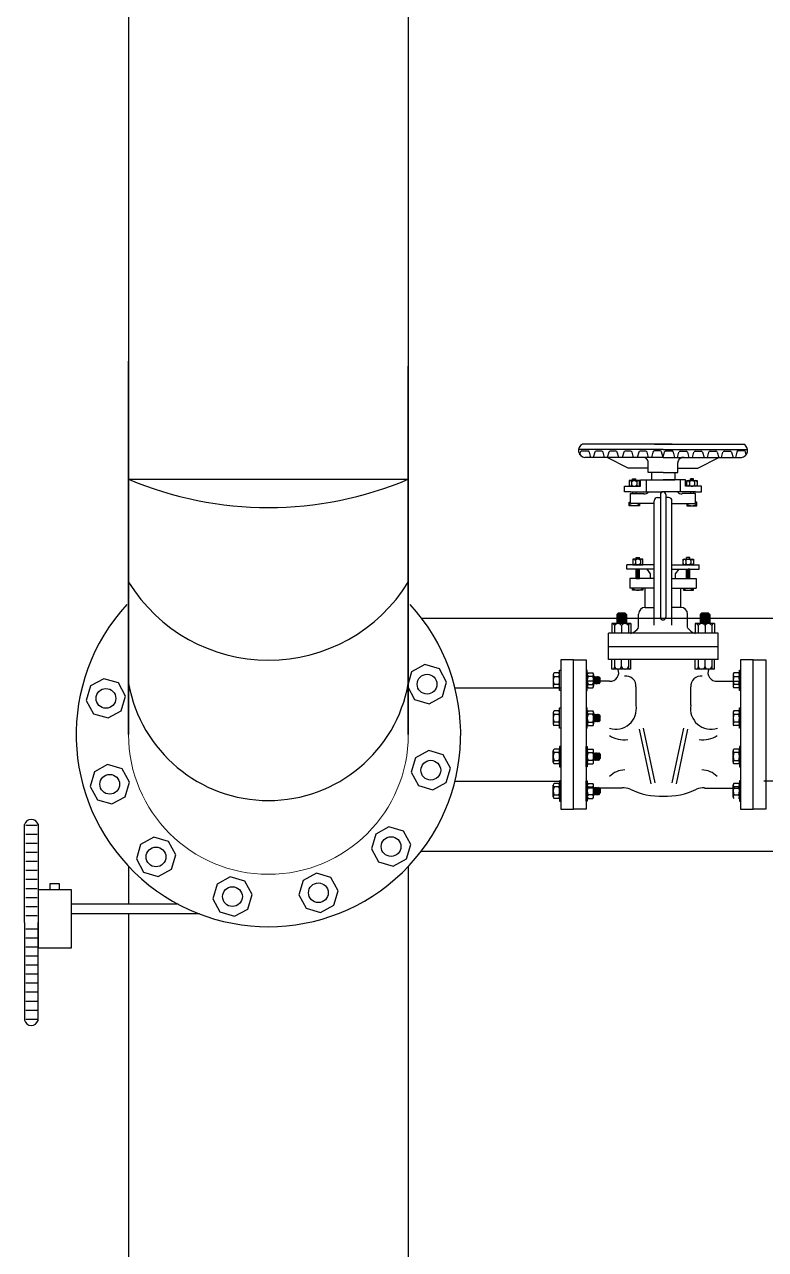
# Model space of a CAD drawing. Header units: inches. Extents: x 68782 to 87500, y -27905 to -16049.
# Drawn here: x 81023 to 81818, y -26457 to -25143 of the extents above; entities that cross this region are included whole.
import ezdxf

# ---------------------------------------------------------------- set-up
doc = ezdxf.new("R2010")
doc.units = ezdxf.units.IN
doc.header["$MEASUREMENT"] = 0
doc.layers.add('M-X-BKGD', color=8, linetype='Continuous')

msp = doc.modelspace()

# ---------------------------------------------------------------- linework, layer by layer
at = {"layer": 'M-X-BKGD'}
for p, q in [((81135, -18586.9), (81135, -25904.9)), ((81435, -18586.9), (81435, -25904.9)), ((81135, -25904.9), (81135, -25504.2)), ((81435, -25904.9), (81435, -25509.8)), ((81708.2, -25599.1), (81617.6, -25599.1)), ((81621.1, -25600.7), (81627.7, -25600.7)), ((81624.2, -25593.5), (81621.6, -25593.5)), ((81708.2, -25593.5), (81624.2, -25593.5)), ((81642.5, -25600.9), (81636.3, -25600.9)), ((81657.7, -25600.9), (81651.5, -25600.9)), ((81673.6, -25600.9), (81667.4, -25600.9)), ((81689.7, -25600.9), (81683.5, -25600.9)), ((81705.2, -25600.7), (81698.7, -25600.7)), ((81698.9, -25593.4), (81708.4, -25593.4)), ((81708.2, -25593.5), (81792.3, -25593.5)), ((81708.2, -25599.1), (81798.8, -25599.1)), ((81718, -25593.4), (81708.6, -25593.4)), ((81711.2, -25600.7), (81717.7, -25600.7)), ((81726.7, -25600.9), (81732.9, -25600.9)), ((81742.8, -25600.9), (81749, -25600.9)), ((81758.7, -25600.9), (81764.9, -25600.9)), ((81773.9, -25600.9), (81780.1, -25600.9)), ((81795.3, -25600.7), (81788.7, -25600.7)), ((81792.3, -25593.5), (81794.8, -25593.5)), ((81619, -25604.7), (81619.8, -25601.7)), ((81708.2, -25607.8), (81624.2, -25607.8)), ((81629.1, -25601.9), (81630.4, -25607.8)), ((81634.9, -25601.9), (81633.1, -25607.8)), ((81645.4, -25607.8), (81643.9, -25602)), ((81650.2, -25601.9), (81648.4, -25607.8)), ((81670.9, -25619.1), (81648.4, -25607.8)), ((81660.7, -25607.8), (81659.1, -25602)), ((81666, -25601.9), (81664.2, -25607.8)), ((81676.5, -25607.8), (81675, -25602)), ((81682.2, -25601.9), (81680.4, -25607.8)), ((81692.6, -25607.8), (81691.1, -25602)), ((81692.3, -25623.9), (81692.3, -25613.3)), ((81697.3, -25601.9), (81695.9, -25607.8)), ((81708.2, -25607.8), (81706.6, -25601.7)), ((81708.2, -25607.8), (81709.8, -25601.7)), ((81708.2, -25607.8), (81792.3, -25607.8)), ((81719.1, -25601.9), (81720.5, -25607.8)), ((81723.8, -25607.8), (81725.3, -25602)), ((81724.1, -25623.9), (81724.1, -25613.3)), ((81734.3, -25601.9), (81736, -25607.8)), ((81739.9, -25607.8), (81741.4, -25602)), ((81745.5, -25619.1), (81768, -25607.8)), ((81750.4, -25601.9), (81752.2, -25607.8)), ((81755.8, -25607.8), (81757.3, -25602)), ((81766.3, -25601.9), (81768, -25607.8)), ((81771, -25607.8), (81772.5, -25602)), ((81781.5, -25601.9), (81783.3, -25607.8)), ((81787.3, -25601.9), (81786, -25607.8)), ((81797.5, -25604.7), (81796.7, -25601.7)), ((81692.3, -25619.1), (81670.9, -25619.1)), ((81708.2, -25623.9), (81692.3, -25623.9)), ((81695.7, -25623.9), (81695.7, -25631.6)), ((81708.2, -25623.9), (81724.1, -25623.9)), ((81720.7, -25623.9), (81720.7, -25631.6)), ((81724.1, -25619.1), (81745.5, -25619.1)), ((81135, -25631.1), (81435, -25631.1)), ((81667, -25644.5), (81667, -25638.5)), ((81667, -25644.5), (81667, -25638.5)), ((81667, -25638.5), (81684.2, -25638.5)), ((81674.5, -25633.8), (81674.5, -25637)), ((81675.6, -25630.6), (81678.9, -25630.6)), ((81675.6, -25632.5), (81675.6, -25630.6)), ((81675.6, -25631.6), (81678.9, -25631.6)), ((81678.9, -25632.5), (81678.9, -25630.6)), ((81680, -25633.8), (81680, -25637)), ((81684.2, -25638.5), (81684.2, -25631.6)), ((81684.2, -25631.6), (81708.2, -25631.6)), ((81684.2, -25638.5), (81684.2, -25631.6)), ((81684.2, -25631.6), (81695.7, -25631.6)), ((81684.2, -25638.5), (81684.2, -25638.5)), ((81690, -25631.6), (81690, -25644.5)), ((81732.2, -25631.6), (81708.2, -25631.6)), ((81708.2, -25631.6), (81720.7, -25631.6)), ((81726.5, -25631.6), (81726.5, -25644.5)), ((81732.2, -25638.5), (81732.2, -25631.6)), ((81732.2, -25638.5), (81732.2, -25631.6)), ((81749.4, -25638.5), (81732.2, -25638.5)), ((81732.2, -25638.5), (81732.2, -25638.5)), ((81736.4, -25633.8), (81736.4, -25637)), ((81740.9, -25630.6), (81737.5, -25630.6)), ((81737.5, -25632.5), (81737.5, -25630.6)), ((81740.9, -25631.6), (81737.5, -25631.6)), ((81740.9, -25632.5), (81740.9, -25630.6)), ((81741.9, -25633.8), (81741.9, -25637)), ((81749.4, -25644.5), (81749.4, -25638.5)), ((81749.4, -25644.5), (81749.4, -25638.5)), ((81673.4, -25644.5), (81667, -25644.5)), ((81673.4, -25644.5), (81708.2, -25644.5)), ((81673.4, -25657.2), (81673.4, -25646.5)), ((81673.4, -25646.5), (81687.7, -25646.5)), ((81675.6, -25644.5), (81675.6, -25646.5)), ((81678.9, -25644.5), (81678.9, -25646.5)), ((81702.2, -25650.7), (81705.4, -25650.7)), ((81705.4, -25647.3), (81705.4, -25779.1)), ((81743.1, -25644.5), (81708.2, -25644.5)), ((81711.1, -25647.3), (81711.1, -25779.1)), ((81714.2, -25650.7), (81711.1, -25650.7)), ((81743.1, -25646.5), (81728.8, -25646.5)), ((81737.5, -25644.5), (81737.5, -25646.5)), ((81740.9, -25644.5), (81740.9, -25646.5)), ((81743.1, -25644.5), (81749.4, -25644.5)), ((81743.1, -25657.2), (81743.1, -25646.5)), ((81671.9, -25655.6), (81673.4, -25655.6)), ((81698.6, -25657.2), (81673.4, -25657.2)), ((81698.6, -25657.2), (81698.6, -25654.3)), ((81698.6, -25787.5), (81698.6, -25657.2)), ((81717.8, -25657.2), (81717.8, -25654.3)), ((81717.8, -25657.2), (81743.1, -25657.2)), ((81717.8, -25787.5), (81717.8, -25657.2)), ((81744.6, -25655.6), (81743.1, -25655.6)), ((81678.5, -25718.1), (81678.5, -25721.3)), ((81679.5, -25716.9), (81679.5, -25714.9)), ((81679.5, -25714.9), (81682.9, -25714.9)), ((81682.9, -25716.9), (81682.9, -25714.9)), ((81684, -25718.1), (81684, -25721.3)), ((81732.5, -25718.1), (81732.5, -25721.3)), ((81733.5, -25716.9), (81733.5, -25714.9)), ((81736.9, -25714.9), (81733.5, -25714.9)), ((81736.9, -25716.9), (81736.9, -25714.9)), ((81738, -25718.1), (81738, -25721.3)), ((81698.6, -25722.8), (81669.3, -25722.8)), ((81669.3, -25727.5), (81669.3, -25722.8)), ((81698.6, -25727.5), (81669.3, -25727.5)), ((81679.5, -25737.5), (81679.5, -25727.5)), ((81679.5, -25727.5), (81681.2, -25727.5)), ((81679.5, -25729), (81681.2, -25729)), ((81679.5, -25730.4), (81681.2, -25730.4)), ((81679.5, -25731.8), (81681.2, -25731.8)), ((81682.9, -25727.5), (81681.2, -25727.5)), ((81682.9, -25729), (81681.2, -25729)), ((81682.9, -25730.4), (81681.2, -25730.4)), ((81682.9, -25731.8), (81681.2, -25731.8)), ((81682.9, -25737.5), (81682.9, -25727.5)), ((81694.9, -25732.5), (81691, -25727.5)), ((81694.9, -25737.5), (81694.9, -25732.5)), ((81717.8, -25722.8), (81747.1, -25722.8)), ((81717.8, -25727.5), (81747.1, -25727.5)), ((81721.6, -25732.5), (81725.4, -25727.5)), ((81721.6, -25737.5), (81721.6, -25732.5)), ((81733.5, -25737.5), (81733.5, -25727.5)), ((81733.5, -25727.5), (81735.2, -25727.5)), ((81733.5, -25729), (81735.2, -25729)), ((81733.5, -25730.4), (81735.2, -25730.4)), ((81733.5, -25731.8), (81735.2, -25731.8)), ((81736.9, -25727.5), (81735.2, -25727.5)), ((81736.9, -25729), (81735.2, -25729)), ((81736.9, -25730.4), (81735.2, -25730.4)), ((81736.9, -25731.8), (81735.2, -25731.8)), ((81736.9, -25737.5), (81736.9, -25727.5)), ((81747.1, -25727.5), (81747.1, -25722.8)), ((81698.6, -25737.5), (81672.5, -25737.5)), ((81672.5, -25737.5), (81672.5, -25747.8)), ((81679.5, -25733.3), (81681.2, -25733.3)), ((81679.5, -25734.7), (81681.2, -25734.7)), ((81679.5, -25736.1), (81681.2, -25736.2)), ((81679.5, -25737.6), (81682.9, -25737.6)), ((81682.9, -25733.3), (81681.2, -25733.3)), ((81682.9, -25734.7), (81681.2, -25734.7)), ((81682.9, -25736.2), (81681.2, -25736.2)), ((81717.8, -25737.5), (81743.9, -25737.5)), ((81733.5, -25733.3), (81735.2, -25733.3)), ((81733.5, -25734.7), (81735.2, -25734.7)), ((81733.5, -25736.2), (81735.2, -25736.2)), ((81736.9, -25737.6), (81733.5, -25737.6)), ((81736.9, -25733.3), (81735.2, -25733.3)), ((81736.9, -25734.7), (81735.2, -25734.7)), ((81736.9, -25736.1), (81735.2, -25736.2)), ((81743.9, -25737.5), (81743.9, -25747.8)), ((81698.6, -25747.8), (81672.5, -25747.8)), ((81689.1, -25768.5), (81689.1, -25747.8)), ((81717.8, -25747.8), (81743.9, -25747.8)), ((81727.3, -25768.5), (81727.3, -25747.8)), ((81689.1, -25768.5), (81698.6, -25768.5)), ((81727.3, -25768.5), (81717.8, -25768.5)), ((81449, -25779.9), (82209.2, -25779.9)), ((81658.5, -25776.1), (81659.9, -25774.7)), ((81668.9, -25776.1), (81658.5, -25776.1)), ((81658.5, -25776.1), (81658.5, -25785.9)), ((81668.9, -25777.5), (81658.5, -25777.5)), ((81668.9, -25778.9), (81658.5, -25778.9)), ((81668.9, -25780.3), (81658.5, -25780.3)), ((81668.9, -25781.7), (81658.5, -25781.7)), ((81668.9, -25783.1), (81658.5, -25783.1)), ((81668.9, -25784.4), (81658.5, -25784.4)), ((81667.5, -25774.7), (81659.9, -25774.7)), ((81667.5, -25774.7), (81659.9, -25774.7)), ((81668.9, -25776.1), (81667.5, -25774.7)), ((81668.9, -25776.1), (81668.9, -25785.9)), ((81682, -25790.2), (81682, -25775.7)), ((81734.5, -25790.2), (81734.5, -25775.7)), ((81748, -25776.1), (81749.4, -25774.7)), ((81758.4, -25776.1), (81748, -25776.1)), ((81748, -25776.1), (81748, -25785.9)), ((81758.4, -25777.5), (81748, -25777.5)), ((81758.4, -25778.9), (81748, -25778.9)), ((81758.4, -25780.3), (81748, -25780.3)), ((81758.4, -25781.7), (81748, -25781.7)), ((81758.4, -25783.1), (81748, -25783.1)), ((81758.4, -25784.4), (81748, -25784.4)), ((81757, -25774.7), (81749.4, -25774.7)), ((81757, -25774.7), (81749.4, -25774.7)), ((81758.4, -25776.1), (81757, -25774.7)), ((81758.4, -25776.1), (81758.4, -25785.9)), ((81767.3, -25796.3), (81649.8, -25796.3)), ((81649.8, -25824.4), (81649.8, -25796.3)), ((81653.3, -25785.9), (81653.3, -25796.3)), ((81673.7, -25785.9), (81653.3, -25785.9)), ((81656.3, -25788), (81656.3, -25796.3)), ((81663.7, -25788), (81663.7, -25796.3)), ((81671, -25788), (81671, -25796.3)), ((81673.7, -25785.9), (81673.7, -25796.3)), ((81742.8, -25785.9), (81742.8, -25796.3)), ((81763.3, -25785.9), (81742.8, -25785.9)), ((81745.9, -25788), (81745.9, -25796.3)), ((81753.2, -25788), (81753.2, -25796.3)), ((81760.6, -25788), (81760.6, -25796.3)), ((81763.3, -25785.9), (81763.3, -25796.3)), ((81767.3, -25824.4), (81767.3, -25796.3)), ((81649.8, -25810.4), (81767.3, -25810.4)), ((81767.3, -25824.4), (81649.8, -25824.4)), ((81653.3, -25834.8), (81653.3, -25824.4)), ((81656.3, -25824.4), (81656.3, -25832.5)), ((81663.7, -25832.5), (81663.7, -25824.4)), ((81671, -25824.4), (81671, -25832.5)), ((81673.7, -25834.8), (81673.7, -25824.4)), ((81742.8, -25834.8), (81742.8, -25824.4)), ((81745.9, -25824.4), (81745.9, -25832.5)), ((81753.2, -25832.5), (81753.2, -25824.4)), ((81760.6, -25824.4), (81760.6, -25832.5)), ((81763.3, -25834.8), (81763.3, -25824.4)), ((81438.5, -25837.6), (81434, -25853.2)), ((81452.8, -25829.8), (81438.5, -25837.6)), ((81468.4, -25834.4), (81452.8, -25829.8)), ((81476.1, -25848.7), (81468.4, -25834.4)), ((81673.7, -25834.8), (81653.3, -25834.8)), ((81763.3, -25834.8), (81742.8, -25834.8)), ((81108.5, -25845), (81094.2, -25852.7)), ((81124, -25849.5), (81108.5, -25845)), ((81131.8, -25863.8), (81124, -25849.5)), ((81471.6, -25864.2), (81476.1, -25848.7)), ((81590.5, -25840.6), (81590.5, -25852.9)), ((81590.5, -25840.6), (81590.5, -25852.9)), ((81596.4, -25838.9), (81591.3, -25838.9)), ((81596.4, -25838.9), (81591.3, -25838.9)), ((81591.3, -25842.6), (81596.4, -25842.6)), ((81591.3, -25842.6), (81596.4, -25842.6)), ((81625.7, -25847.5), (81625.7, -25962.3)), ((81650.7, -25847.5), (81625.7, -25847.5)), ((81627.8, -25838.9), (81633, -25838.9)), ((81627.8, -25838.9), (81633, -25838.9)), ((81633, -25842.6), (81627.8, -25842.6)), ((81633, -25842.6), (81627.8, -25842.6)), ((81633.7, -25840.6), (81633.7, -25852.9)), ((81633.7, -25840.6), (81633.7, -25852.9)), ((81633.7, -25842.8), (81634, -25843.2)), ((81633.7, -25842.8), (81634, -25843.2)), ((81633.8, -25850.7), (81633.7, -25850.5)), ((81633.8, -25850.7), (81633.7, -25850.5)), ((81633.8, -25850.7), (81634.3, -25850.1)), ((81633.8, -25850.7), (81634.3, -25850.1)), ((81634.5, -25842.6), (81634, -25843.2)), ((81634.5, -25842.6), (81634, -25843.2)), ((81634, -25843.2), (81634.3, -25850.1)), ((81634, -25843.2), (81634.3, -25850.1)), ((81634.8, -25850.7), (81634.3, -25850.1)), ((81634.8, -25850.7), (81634.3, -25850.1)), ((81634.5, -25842.6), (81635, -25843.2)), ((81634.5, -25842.6), (81635, -25843.2)), ((81634.8, -25850.7), (81635.2, -25850.1)), ((81634.8, -25850.7), (81635.2, -25850.1)), ((81635.4, -25842.6), (81635, -25843.2)), ((81635.4, -25842.6), (81635, -25843.2)), ((81635, -25843.2), (81635.2, -25850.1)), ((81635, -25843.2), (81635.2, -25850.1)), ((81635.7, -25850.7), (81635.2, -25850.1)), ((81635.7, -25850.7), (81635.2, -25850.1)), ((81635.4, -25842.6), (81635.9, -25843.2)), ((81635.4, -25842.6), (81635.9, -25843.2)), ((81635.7, -25850.7), (81636.2, -25850.1)), ((81635.7, -25850.7), (81636.2, -25850.1)), ((81636.4, -25842.6), (81635.9, -25843.2)), ((81636.4, -25842.6), (81635.9, -25843.2)), ((81635.9, -25843.2), (81636.2, -25850.1)), ((81635.9, -25843.2), (81636.2, -25850.1)), ((81636.6, -25850.7), (81636.2, -25850.1)), ((81636.6, -25850.7), (81636.2, -25850.1)), ((81636.4, -25842.6), (81636.8, -25843.2)), ((81636.4, -25842.6), (81636.8, -25843.2)), ((81636.6, -25850.7), (81637.1, -25850.1)), ((81636.6, -25850.7), (81637.1, -25850.1)), ((81637.3, -25842.5), (81636.8, -25843.2)), ((81637.3, -25842.5), (81636.8, -25843.2)), ((81636.8, -25843.2), (81637.1, -25850.1)), ((81636.8, -25843.2), (81637.1, -25850.1)), ((81637.6, -25850.7), (81637.1, -25850.1)), ((81637.6, -25850.7), (81637.1, -25850.1)), ((81637.3, -25842.5), (81637.8, -25843.2)), ((81637.3, -25842.5), (81637.8, -25843.2)), ((81637.6, -25850.7), (81638, -25850.1)), ((81637.6, -25850.7), (81638, -25850.1)), ((81638.3, -25842.6), (81637.8, -25843.2)), ((81638.3, -25842.6), (81637.8, -25843.2)), ((81637.8, -25843.2), (81638, -25850.1)), ((81637.8, -25843.2), (81638, -25850.1)), ((81638.5, -25850.7), (81638, -25850.1)), ((81638.5, -25850.7), (81638, -25850.1)), ((81638.3, -25842.6), (81638.7, -25843.2)), ((81638.3, -25842.6), (81638.7, -25843.2)), ((81638.5, -25850.7), (81638.9, -25850.1)), ((81638.5, -25850.7), (81638.9, -25850.1)), ((81639.2, -25842.6), (81638.7, -25843.2)), ((81639.2, -25842.6), (81638.7, -25843.2)), ((81638.7, -25843.2), (81638.9, -25850.1)), ((81638.7, -25843.2), (81638.9, -25850.1)), ((81639.4, -25850.7), (81638.9, -25850.1)), ((81639.4, -25850.7), (81638.9, -25850.1)), ((81639.2, -25842.6), (81639.6, -25843.2)), ((81639.2, -25842.6), (81639.6, -25843.2)), ((81639.4, -25850.7), (81640.6, -25849.1)), ((81639.4, -25850.7), (81640.6, -25849.1)), ((81639.6, -25843.2), (81640.6, -25844.8)), ((81639.6, -25843.2), (81639.6, -25850.4)), ((81639.6, -25843.2), (81640.6, -25844.8)), ((81639.6, -25843.2), (81639.6, -25850.4)), ((81640.6, -25849.1), (81640.6, -25844.8)), ((81640.6, -25849.1), (81640.6, -25844.8)), ((81766.4, -25847.5), (81791.4, -25847.5)), ((81783.4, -25840.6), (81783.4, -25852.9)), ((81789.4, -25838.9), (81784.2, -25838.9)), ((81784.2, -25842.6), (81789.4, -25842.6)), ((81791.4, -25847.5), (81791.4, -25962.3)), ((81094.2, -25852.7), (81089.6, -25868.3)), ((81127.2, -25879.4), (81131.8, -25863.8)), ((81434, -25853.2), (81441.7, -25867.4)), ((81485.1, -25854.9), (81598.5, -25854.9)), ((81596.4, -25851.1), (81591.3, -25851.1)), ((81596.4, -25851.1), (81591.3, -25851.1)), ((81596.4, -25854.8), (81591.3, -25854.8)), ((81596.4, -25854.8), (81591.3, -25854.8)), ((81627.8, -25851.1), (81633, -25851.1)), ((81627.8, -25851.1), (81633, -25851.1)), ((81627.8, -25854.8), (81633, -25854.8)), ((81627.8, -25854.8), (81633, -25854.8)), ((81679.2, -25873.5), (81679.2, -25853.9)), ((81737.9, -25873.5), (81737.9, -25853.9)), ((81789.4, -25851.1), (81784.2, -25851.1)), ((81789.4, -25854.8), (81784.2, -25854.8)), ((81089.6, -25868.3), (81097.4, -25882.6)), ((81441.7, -25867.4), (81457.3, -25872)), ((81457.3, -25872), (81471.6, -25864.2)), ((81097.4, -25882.6), (81113, -25887.1)), ((81113, -25887.1), (81127.2, -25879.4)), ((81590.5, -25881.3), (81590.5, -25893.6)), ((81590.5, -25881.3), (81590.5, -25893.6)), ((81596.4, -25879.5), (81591.3, -25879.5)), ((81596.4, -25879.5), (81591.3, -25879.5)), ((81591.3, -25883.2), (81596.4, -25883.2)), ((81591.3, -25883.2), (81596.4, -25883.2)), ((81627.8, -25879.5), (81633, -25879.5)), ((81627.8, -25879.5), (81633, -25879.5)), ((81633, -25883.2), (81627.8, -25883.2)), ((81633, -25883.2), (81627.8, -25883.2)), ((81633.7, -25881.3), (81633.7, -25893.6)), ((81633.7, -25881.3), (81633.7, -25893.6)), ((81633.7, -25883.4), (81634, -25883.8)), ((81633.7, -25883.4), (81634, -25883.8)), ((81634.5, -25883.2), (81634, -25883.8)), ((81634.5, -25883.2), (81634, -25883.8)), ((81634, -25883.8), (81634.3, -25890.7)), ((81634, -25883.8), (81634.3, -25890.7)), ((81634.5, -25883.2), (81635, -25883.8)), ((81634.5, -25883.2), (81635, -25883.8)), ((81635.4, -25883.2), (81635, -25883.8)), ((81635.4, -25883.2), (81635, -25883.8)), ((81635, -25883.8), (81635.2, -25890.7)), ((81635, -25883.8), (81635.2, -25890.7)), ((81635.4, -25883.2), (81635.9, -25883.8)), ((81635.4, -25883.2), (81635.9, -25883.8)), ((81636.4, -25883.2), (81635.9, -25883.8)), ((81636.4, -25883.2), (81635.9, -25883.8)), ((81635.9, -25883.8), (81636.2, -25890.7)), ((81635.9, -25883.8), (81636.2, -25890.7)), ((81636.4, -25883.2), (81636.8, -25883.8)), ((81636.4, -25883.2), (81636.8, -25883.8)), ((81637.3, -25883.2), (81636.8, -25883.8)), ((81637.3, -25883.2), (81636.8, -25883.8)), ((81636.8, -25883.8), (81637.1, -25890.7)), ((81636.8, -25883.8), (81637.1, -25890.7)), ((81637.3, -25883.2), (81637.8, -25883.8)), ((81637.3, -25883.2), (81637.8, -25883.8)), ((81638.3, -25883.2), (81637.8, -25883.8)), ((81638.3, -25883.2), (81637.8, -25883.8)), ((81637.8, -25883.8), (81638, -25890.7)), ((81637.8, -25883.8), (81638, -25890.7)), ((81638.3, -25883.2), (81638.7, -25883.8)), ((81638.3, -25883.2), (81638.7, -25883.8)), ((81639.2, -25883.2), (81638.7, -25883.8)), ((81639.2, -25883.2), (81638.7, -25883.8)), ((81638.7, -25883.8), (81638.9, -25890.7)), ((81638.7, -25883.8), (81638.9, -25890.7)), ((81639.2, -25883.2), (81639.6, -25883.8)), ((81639.2, -25883.2), (81639.6, -25883.8)), ((81639.4, -25891.3), (81640.6, -25889.8)), ((81639.4, -25891.3), (81640.6, -25889.8)), ((81639.6, -25883.8), (81639.6, -25891)), ((81639.6, -25883.8), (81640.6, -25885.5)), ((81639.6, -25883.8), (81639.6, -25891)), ((81639.6, -25883.8), (81640.6, -25885.5)), ((81640.6, -25889.8), (81640.6, -25885.5)), ((81640.6, -25889.8), (81640.6, -25885.5)), ((81783.4, -25881.3), (81783.4, -25893.6)), ((81789.4, -25879.5), (81784.2, -25879.5)), ((81784.2, -25883.2), (81789.4, -25883.2)), ((81596.4, -25891.7), (81591.3, -25891.7)), ((81596.4, -25891.7), (81591.3, -25891.7)), ((81596.4, -25895.4), (81591.3, -25895.4)), ((81596.4, -25895.4), (81591.3, -25895.4)), ((81627.8, -25891.7), (81633, -25891.7)), ((81627.8, -25891.7), (81633, -25891.7)), ((81627.8, -25895.4), (81633, -25895.4)), ((81627.8, -25895.4), (81633, -25895.4)), ((81633.8, -25891.3), (81633.7, -25891.2)), ((81633.8, -25891.3), (81633.7, -25891.2)), ((81633.8, -25891.3), (81634.3, -25890.7)), ((81633.8, -25891.3), (81634.3, -25890.7)), ((81634.8, -25891.3), (81634.3, -25890.7)), ((81634.8, -25891.3), (81634.3, -25890.7)), ((81634.8, -25891.3), (81635.2, -25890.7)), ((81634.8, -25891.3), (81635.2, -25890.7)), ((81635.7, -25891.3), (81635.2, -25890.7)), ((81635.7, -25891.3), (81635.2, -25890.7)), ((81635.7, -25891.3), (81636.2, -25890.7)), ((81635.7, -25891.3), (81636.2, -25890.7)), ((81636.6, -25891.3), (81636.2, -25890.7)), ((81636.6, -25891.3), (81636.2, -25890.7)), ((81636.6, -25891.3), (81637.1, -25890.7)), ((81636.6, -25891.3), (81637.1, -25890.7)), ((81637.6, -25891.3), (81637.1, -25890.7)), ((81637.6, -25891.3), (81637.1, -25890.7)), ((81637.6, -25891.3), (81638, -25890.7)), ((81637.6, -25891.3), (81638, -25890.7)), ((81638.5, -25891.3), (81638, -25890.7)), ((81638.5, -25891.3), (81638, -25890.7)), ((81638.5, -25891.3), (81638.9, -25890.7)), ((81638.5, -25891.3), (81638.9, -25890.7)), ((81639.4, -25891.3), (81638.9, -25890.7)), ((81639.4, -25891.3), (81638.9, -25890.7)), ((81682.5, -25899.1), (81695.1, -25957.8)), ((81686.9, -25898.1), (81699.5, -25956.9)), ((81730.2, -25898.1), (81717.6, -25956.9)), ((81730.2, -25898.1), (81717.6, -25956.9)), ((81734.6, -25899.1), (81722.1, -25957.8)), ((81734.6, -25899.1), (81722.1, -25957.8)), ((81789.4, -25891.7), (81784.2, -25891.7)), ((81789.4, -25895.4), (81784.2, -25895.4)), ((81456.9, -25922.1), (81442.6, -25929.9)), ((81472.4, -25926.7), (81456.9, -25922.1)), ((81480.2, -25940.9), (81472.4, -25926.7)), ((81590.5, -25934.7), (81590.5, -25922.4)), ((81590.5, -25934.7), (81590.5, -25922.4)), ((81596.4, -25920.5), (81591.3, -25920.5)), ((81596.4, -25920.5), (81591.3, -25920.5)), ((81596.4, -25924.2), (81591.3, -25924.2)), ((81596.4, -25924.2), (81591.3, -25924.2)), ((81627.8, -25920.5), (81633, -25920.5)), ((81627.8, -25920.5), (81633, -25920.5)), ((81627.8, -25924.2), (81633, -25924.2)), ((81627.8, -25924.2), (81633, -25924.2)), ((81633.7, -25934.7), (81633.7, -25922.4)), ((81633.7, -25934.7), (81633.7, -25922.4)), ((81633.8, -25924.6), (81633.7, -25924.8)), ((81633.8, -25924.6), (81633.7, -25924.8)), ((81633.8, -25924.6), (81634.3, -25925.2)), ((81633.8, -25924.6), (81634.3, -25925.2)), ((81634, -25932.1), (81634.3, -25925.2)), ((81634, -25932.1), (81634.3, -25925.2)), ((81634.8, -25924.6), (81634.3, -25925.2)), ((81634.8, -25924.6), (81634.3, -25925.2)), ((81634.8, -25924.6), (81635.2, -25925.2)), ((81634.8, -25924.6), (81635.2, -25925.2)), ((81635, -25932.1), (81635.2, -25925.2)), ((81635, -25932.1), (81635.2, -25925.2)), ((81635.7, -25924.6), (81635.2, -25925.2)), ((81635.7, -25924.6), (81635.2, -25925.2)), ((81635.7, -25924.6), (81636.2, -25925.2)), ((81635.7, -25924.6), (81636.2, -25925.2)), ((81635.9, -25932.1), (81636.2, -25925.2)), ((81635.9, -25932.1), (81636.2, -25925.2)), ((81636.6, -25924.6), (81636.2, -25925.2)), ((81636.6, -25924.6), (81636.2, -25925.2)), ((81636.6, -25924.6), (81637.1, -25925.2)), ((81636.6, -25924.6), (81637.1, -25925.2)), ((81636.8, -25932.1), (81637.1, -25925.2)), ((81636.8, -25932.1), (81637.1, -25925.2)), ((81637.6, -25924.6), (81637.1, -25925.2)), ((81637.6, -25924.6), (81637.1, -25925.2)), ((81637.6, -25924.6), (81638, -25925.2)), ((81637.6, -25924.6), (81638, -25925.2)), ((81637.8, -25932.1), (81638, -25925.2)), ((81637.8, -25932.1), (81638, -25925.2)), ((81638.5, -25924.6), (81638, -25925.2)), ((81638.5, -25924.6), (81638, -25925.2)), ((81638.5, -25924.6), (81638.9, -25925.2)), ((81638.5, -25924.6), (81638.9, -25925.2)), ((81638.7, -25932.1), (81638.9, -25925.2)), ((81638.7, -25932.1), (81638.9, -25925.2)), ((81639.4, -25924.6), (81638.9, -25925.2)), ((81639.4, -25924.6), (81638.9, -25925.2)), ((81639.4, -25924.6), (81640.6, -25926.2)), ((81639.4, -25924.6), (81640.6, -25926.2)), ((81639.6, -25932.1), (81639.6, -25924.9)), ((81639.6, -25932.1), (81639.6, -25924.9)), ((81640.6, -25926.2), (81640.6, -25930.5)), ((81640.6, -25926.2), (81640.6, -25930.5)), ((81783.4, -25934.7), (81783.4, -25922.4)), ((81789.4, -25920.5), (81784.2, -25920.5)), ((81789.4, -25924.2), (81784.2, -25924.2)), ((81112.5, -25937.2), (81098.3, -25945)), ((81128.1, -25941.8), (81112.5, -25937.2)), ((81135.9, -25956.1), (81128.1, -25941.8)), ((81442.6, -25929.9), (81438, -25945.4)), ((81475.6, -25956.5), (81480.2, -25940.9)), ((81591.3, -25932.7), (81596.4, -25932.7)), ((81591.3, -25932.7), (81596.4, -25932.7)), ((81596.4, -25936.4), (81591.3, -25936.4)), ((81596.4, -25936.4), (81591.3, -25936.4)), ((81633, -25932.7), (81627.8, -25932.7)), ((81633, -25932.7), (81627.8, -25932.7)), ((81627.8, -25936.4), (81633, -25936.4)), ((81627.8, -25936.4), (81633, -25936.4)), ((81633.7, -25932.5), (81634, -25932.1)), ((81633.7, -25932.5), (81634, -25932.1)), ((81634.5, -25932.7), (81634, -25932.1)), ((81634.5, -25932.7), (81634, -25932.1)), ((81634.5, -25932.7), (81635, -25932.1)), ((81634.5, -25932.7), (81635, -25932.1)), ((81635.4, -25932.7), (81635, -25932.1)), ((81635.4, -25932.7), (81635, -25932.1)), ((81635.4, -25932.7), (81635.9, -25932.1)), ((81635.4, -25932.7), (81635.9, -25932.1)), ((81636.4, -25932.7), (81635.9, -25932.1)), ((81636.4, -25932.7), (81635.9, -25932.1)), ((81636.4, -25932.7), (81636.8, -25932.1)), ((81636.4, -25932.7), (81636.8, -25932.1)), ((81637.3, -25932.7), (81636.8, -25932.1)), ((81637.3, -25932.7), (81636.8, -25932.1)), ((81637.3, -25932.7), (81637.8, -25932.1)), ((81637.3, -25932.7), (81637.8, -25932.1)), ((81638.3, -25932.7), (81637.8, -25932.1)), ((81638.3, -25932.7), (81637.8, -25932.1)), ((81638.3, -25932.7), (81638.7, -25932.1)), ((81638.3, -25932.7), (81638.7, -25932.1)), ((81639.2, -25932.7), (81638.7, -25932.1)), ((81639.2, -25932.7), (81638.7, -25932.1)), ((81639.2, -25932.7), (81639.6, -25932.1)), ((81639.2, -25932.7), (81639.6, -25932.1)), ((81639.6, -25932.1), (81640.6, -25930.5)), ((81639.6, -25932.1), (81640.6, -25930.5)), ((81784.2, -25932.7), (81789.4, -25932.7)), ((81789.4, -25936.4), (81784.2, -25936.4)), ((81098.3, -25945), (81093.7, -25960.6)), ((81131.3, -25971.6), (81135.9, -25956.1)), ((81438, -25945.4), (81445.8, -25959.7)), ((81485.1, -25954.9), (81598.5, -25954.9)), ((81950, -25954.9), (81816.4, -25954.9)), ((81093.7, -25960.6), (81101.5, -25974.8)), ((81445.8, -25959.7), (81461.4, -25964.3)), ((81461.4, -25964.3), (81475.6, -25956.5)), ((81590.5, -25971.7), (81590.5, -25959.4)), ((81590.5, -25971.7), (81590.5, -25959.4)), ((81596.4, -25957.5), (81591.3, -25957.5)), ((81596.4, -25957.5), (81591.3, -25957.5)), ((81596.4, -25961.2), (81591.3, -25961.2)), ((81596.4, -25961.2), (81591.3, -25961.2)), ((81664.3, -25962.3), (81625.7, -25962.3)), ((81627.8, -25957.5), (81633, -25957.5)), ((81627.8, -25957.5), (81633, -25957.5)), ((81627.8, -25961.2), (81633, -25961.2)), ((81627.8, -25961.2), (81633, -25961.2)), ((81633.7, -25971.7), (81633.7, -25959.4)), ((81633.7, -25971.7), (81633.7, -25959.4)), ((81633.8, -25961.6), (81633.7, -25961.8)), ((81633.8, -25961.6), (81633.7, -25961.8)), ((81633.7, -25969.5), (81634, -25969.1)), ((81633.7, -25969.5), (81634, -25969.1)), ((81633.8, -25961.6), (81634.3, -25962.2)), ((81633.8, -25961.6), (81634.3, -25962.2)), ((81634, -25969.1), (81634.3, -25962.2)), ((81634, -25969.1), (81634.3, -25962.2)), ((81634.5, -25969.7), (81634, -25969.1)), ((81634.5, -25969.7), (81634, -25969.1)), ((81634.8, -25961.6), (81634.3, -25962.2)), ((81634.8, -25961.6), (81634.3, -25962.2)), ((81634.5, -25969.7), (81635, -25969.1)), ((81634.5, -25969.7), (81635, -25969.1)), ((81634.8, -25961.6), (81635.2, -25962.2)), ((81634.8, -25961.6), (81635.2, -25962.2)), ((81635, -25969.1), (81635.2, -25962.2)), ((81635, -25969.1), (81635.2, -25962.2)), ((81635.4, -25969.7), (81635, -25969.1)), ((81635.4, -25969.7), (81635, -25969.1)), ((81635.7, -25961.6), (81635.2, -25962.2)), ((81635.7, -25961.6), (81635.2, -25962.2)), ((81635.4, -25969.7), (81635.9, -25969.1)), ((81635.4, -25969.7), (81635.9, -25969.1)), ((81635.7, -25961.6), (81636.2, -25962.2)), ((81635.7, -25961.6), (81636.2, -25962.2)), ((81635.9, -25969.1), (81636.2, -25962.2)), ((81635.9, -25969.1), (81636.2, -25962.2)), ((81636.4, -25969.7), (81635.9, -25969.1)), ((81636.4, -25969.7), (81635.9, -25969.1)), ((81636.6, -25961.6), (81636.2, -25962.2)), ((81636.6, -25961.6), (81636.2, -25962.2)), ((81636.4, -25969.7), (81636.8, -25969.1)), ((81636.4, -25969.7), (81636.8, -25969.1)), ((81636.6, -25961.6), (81637.1, -25962.2)), ((81636.6, -25961.6), (81637.1, -25962.2)), ((81636.8, -25969.1), (81637.1, -25962.2)), ((81636.8, -25969.1), (81637.1, -25962.2)), ((81637.3, -25969.8), (81636.8, -25969.1)), ((81637.3, -25969.8), (81636.8, -25969.1)), ((81637.6, -25961.6), (81637.1, -25962.2)), ((81637.6, -25961.6), (81637.1, -25962.2)), ((81637.3, -25969.8), (81637.8, -25969.1)), ((81637.3, -25969.8), (81637.8, -25969.1)), ((81637.6, -25961.6), (81638, -25962.2)), ((81637.6, -25961.6), (81638, -25962.2)), ((81637.8, -25969.1), (81638, -25962.2)), ((81637.8, -25969.1), (81638, -25962.2)), ((81638.3, -25969.7), (81637.8, -25969.1)), ((81638.3, -25969.7), (81637.8, -25969.1)), ((81638.5, -25961.6), (81638, -25962.2)), ((81638.5, -25961.6), (81638, -25962.2)), ((81638.3, -25969.7), (81638.7, -25969.1)), ((81638.3, -25969.7), (81638.7, -25969.1)), ((81638.5, -25961.6), (81638.9, -25962.2)), ((81638.5, -25961.6), (81638.9, -25962.2)), ((81638.7, -25969.1), (81638.9, -25962.2)), ((81638.7, -25969.1), (81638.9, -25962.2)), ((81639.2, -25969.7), (81638.7, -25969.1)), ((81639.2, -25969.7), (81638.7, -25969.1)), ((81639.4, -25961.6), (81638.9, -25962.2)), ((81639.4, -25961.6), (81638.9, -25962.2)), ((81639.2, -25969.7), (81639.6, -25969.1)), ((81639.2, -25969.7), (81639.6, -25969.1)), ((81639.4, -25961.6), (81640.6, -25963.2)), ((81639.4, -25961.6), (81640.6, -25963.2)), ((81639.6, -25969.1), (81639.6, -25961.9)), ((81639.6, -25969.1), (81639.6, -25961.9)), ((81639.6, -25969.1), (81640.6, -25967.5)), ((81639.6, -25969.1), (81640.6, -25967.5)), ((81640.6, -25963.2), (81640.6, -25967.5)), ((81640.6, -25963.2), (81640.6, -25967.5)), ((81752.8, -25962.3), (81791.4, -25962.3)), ((81783.4, -25971.7), (81783.4, -25959.4)), ((81789.4, -25957.5), (81784.2, -25957.5)), ((81789.4, -25961.2), (81784.2, -25961.2)), ((81101.5, -25974.8), (81117, -25979.4)), ((81117, -25979.4), (81131.3, -25971.6)), ((81591.3, -25969.7), (81596.4, -25969.7)), ((81591.3, -25969.7), (81596.4, -25969.7)), ((81596.4, -25973.4), (81591.3, -25973.4)), ((81633, -25969.7), (81627.8, -25969.7)), ((81633, -25969.7), (81627.8, -25969.7)), ((81627.8, -25973.4), (81633, -25973.4)), ((81784.2, -25969.7), (81789.4, -25969.7)), ((81023.4, -26106.5), (81023.4, -26001.6)), ((81023.4, -26102.6), (81023.4, -26001.6)), ((81036.8, -26002.4), (81024.7, -26002.4)), ((81037.9, -26001.1), (81037.9, -26098.7)), ((81414.2, -26004), (81400, -26011.8)), ((81429.8, -26008.6), (81414.2, -26004)), ((81437.6, -26022.8), (81429.8, -26008.6)), ((81036.8, -26012.1), (81024.7, -26012.1)), ((81162.2, -26015.1), (81147.9, -26022.9)), ((81177.7, -26019.7), (81162.2, -26015.1)), ((81185.5, -26033.9), (81177.7, -26019.7)), ((81400, -26011.8), (81395.4, -26027.4)), ((81036.8, -26021.8), (81024.7, -26021.8)), ((81036.8, -26031.5), (81024.7, -26031.5)), ((81147.9, -26022.9), (81143.3, -26038.4)), ((81180.9, -26049.5), (81185.5, -26033.9)), ((81395.4, -26027.4), (81403.2, -26041.6)), ((81433, -26038.4), (81437.6, -26022.8)), ((81449, -26029.9), (82210.4, -26029.9)), ((81036.8, -26041.2), (81024.7, -26041.2)), ((81036.8, -26041.2), (81024.7, -26041.2)), ((81036.8, -26041.2), (81024.7, -26041.2)), ((81135, -26046.5), (81135, -26087)), ((81143.3, -26038.4), (81151.1, -26052.7)), ((81403.2, -26041.6), (81418.7, -26046.2)), ((81418.7, -26046.2), (81433, -26038.4)), ((81435, -26046.5), (81435, -27104.9)), ((81036.8, -26050.9), (81024.7, -26050.9)), ((81036.8, -26060.6), (81024.7, -26060.6)), ((81151.1, -26052.7), (81166.7, -26057.3)), ((81166.7, -26057.3), (81180.9, -26049.5)), ((81244.1, -26057.7), (81229.9, -26065.5)), ((81259.7, -26062.3), (81244.1, -26057.7)), ((81336.4, -26053.7), (81322.1, -26061.4)), ((81351.9, -26058.2), (81336.4, -26053.7)), ((81359.7, -26072.5), (81351.9, -26058.2)), ((81036.8, -26070.3), (81024.7, -26070.3)), ((81229.9, -26065.5), (81225.3, -26081.1)), ((81267.4, -26076.6), (81259.7, -26062.3)), ((81322.1, -26061.4), (81317.5, -26077)), ((81355.1, -26088.1), (81359.7, -26072.5)), ((81036.8, -26080), (81024.7, -26080)), ((81188.2, -26087), (81073.6, -26087)), ((81225.3, -26081.1), (81233, -26095.3)), ((81262.9, -26092.1), (81267.4, -26076.6)), ((81317.5, -26077), (81325.3, -26091.3)), ((81036.8, -26089.7), (81024.7, -26089.7)), ((81036.8, -26099.4), (81024.7, -26099.4)), ((81037.9, -26098.7), (81037.9, -26106.5)), ((81210.9, -26097.4), (81073.6, -26097.4)), ((81135, -26097.4), (81135, -27104.9)), ((81233, -26095.3), (81248.6, -26099.9)), ((81248.6, -26099.9), (81262.9, -26092.1)), ((81325.3, -26091.3), (81340.9, -26095.8)), ((81340.9, -26095.8), (81355.1, -26088.1)), ((81023.4, -26106.5), (81023.4, -26211.5)), ((81023.4, -26110.4), (81023.4, -26211.5)), ((81036.8, -26113.6), (81024.7, -26113.6)), ((81037.9, -26114.3), (81037.9, -26106.5)), ((81036.8, -26123.3), (81024.7, -26123.3)), ((81037.9, -26211.9), (81037.9, -26114.3)), ((81036.8, -26133), (81024.7, -26133)), ((81036.8, -26142.7), (81024.7, -26142.7)), ((81036.8, -26152.4), (81024.7, -26152.4)), ((81036.8, -26162.1), (81024.7, -26162.1)), ((81036.8, -26171.8), (81024.7, -26171.8)), ((81036.8, -26171.8), (81024.7, -26171.8)), ((81036.8, -26171.8), (81024.7, -26171.8)), ((81036.8, -26181.5), (81024.7, -26181.5)), ((81036.8, -26191.2), (81024.7, -26191.2)), ((81036.8, -26200.9), (81024.7, -26200.9)), ((81036.8, -26210.6), (81024.7, -26210.6))]:
    msp.add_line(p, q, dxfattribs=at)
for points in [[(81671.8, -25638.5), (81682.8, -25638.5), (81682.8, -25632.5), (81671.8, -25632.5)], [(81744.7, -25638.5), (81733.7, -25638.5), (81733.7, -25632.5), (81744.7, -25632.5)], [(81675.7, -25722.8), (81686.7, -25722.8), (81686.7, -25716.9), (81675.7, -25716.9)], [(81740.7, -25722.8), (81729.7, -25722.8), (81729.7, -25716.9), (81740.7, -25716.9)], [(81597.2, -25835.8), (81598.5, -25835.8), (81598.5, -25857.6), (81597.2, -25857.6)], [(81597.2, -25835.8), (81598.5, -25835.8), (81598.5, -25857.6), (81597.2, -25857.6)], [(81598.5, -25984.9), (81612.1, -25984.9), (81612.1, -25824.9), (81598.5, -25824.9)], [(81598.5, -25984.9), (81612.1, -25984.9), (81612.1, -25824.9), (81598.5, -25824.9)], [(81625.7, -25984.9), (81612.1, -25984.9), (81612.1, -25824.9), (81625.7, -25824.9)], [(81625.7, -25984.9), (81612.1, -25984.9), (81612.1, -25824.9), (81625.7, -25824.9)], [(81627, -25835.8), (81625.7, -25835.8), (81625.7, -25857.6), (81627, -25857.6)], [(81627, -25835.8), (81625.7, -25835.8), (81625.7, -25857.6), (81627, -25857.6)], [(81790.1, -25835.8), (81791.4, -25835.8), (81791.4, -25857.6), (81790.1, -25857.6)], [(81791.4, -25984.9), (81805, -25984.9), (81805, -25824.9), (81791.4, -25824.9)], [(81818.6, -25984.9), (81805, -25984.9), (81805, -25824.9), (81818.6, -25824.9)], [(81597.2, -25876.4), (81598.5, -25876.4), (81598.5, -25898.2), (81597.2, -25898.2)], [(81597.2, -25876.4), (81598.5, -25876.4), (81598.5, -25898.2), (81597.2, -25898.2)], [(81627, -25876.4), (81625.7, -25876.4), (81625.7, -25898.2), (81627, -25898.2)], [(81627, -25876.4), (81625.7, -25876.4), (81625.7, -25898.2), (81627, -25898.2)], [(81790.1, -25876.4), (81791.4, -25876.4), (81791.4, -25898.2), (81790.1, -25898.2)], [(81597.2, -25939.5), (81598.5, -25939.5), (81598.5, -25917.7), (81597.2, -25917.7)], [(81597.2, -25939.5), (81598.5, -25939.5), (81598.5, -25917.7), (81597.2, -25917.7)], [(81627, -25939.5), (81625.7, -25939.5), (81625.7, -25917.7), (81627, -25917.7)], [(81627, -25939.5), (81625.7, -25939.5), (81625.7, -25917.7), (81627, -25917.7)], [(81790.1, -25939.5), (81791.4, -25939.5), (81791.4, -25917.7), (81790.1, -25917.7)], [(81597.2, -25976.5), (81598.5, -25976.5), (81598.5, -25954.7), (81597.2, -25954.7)], [(81597.2, -25976.5), (81598.5, -25976.5), (81598.5, -25954.7), (81597.2, -25954.7)], [(81627, -25976.5), (81625.7, -25976.5), (81625.7, -25954.7), (81627, -25954.7)], [(81627, -25976.5), (81625.7, -25976.5), (81625.7, -25954.7), (81627, -25954.7)], [(81790.1, -25976.5), (81791.4, -25976.5), (81791.4, -25954.7), (81790.1, -25954.7)], [(81073.6, -26071.4), (81037.9, -26071.4), (81037.9, -26133.9), (81073.6, -26133.9)], [(81060.6, -26071.4), (81050.9, -26071.4), (81050.9, -26064.9), (81060.6, -26064.9)]]:
    msp.add_lwpolyline(points, close=True, dxfattribs=at)
for points in [[(81682.8, -25657.2), (81682.8, -25659.6), (81671.9, -25659.6), (81671.9, -25655.6)], [(81733.7, -25657.2), (81733.7, -25659.6), (81744.6, -25659.6), (81744.6, -25655.6)], [(81686.4, -25747.8), (81686.4, -25750.1), (81675.5, -25750.1), (81675.5, -25747.8)], [(81730, -25747.8), (81730, -25750.1), (81740.9, -25750.1), (81740.9, -25747.8)]]:
    msp.add_lwpolyline(points, dxfattribs=at)
for centre in [(81455.1, -25850.9), (81110.7, -25866.1), (81459.1, -25943.2), (81114.8, -25958.3), (81416.5, -26025.1), (81164.4, -26036.2), (81246.4, -26078.8), (81338.6, -26074.7)]:
    msp.add_circle(centre, 10.6, dxfattribs=at)
for centre, radius, start, end in [((81625.2, -25600.2), 7.64, 117.7148, 262.4875), ((81621.1, -25602.1), 1.43, 89.4086, 165.3601), ((81627.7, -25602.2), 1.43, 12.8578, 89.4086), ((81636.3, -25602.3), 1.43, 90, 163.1283), ((81642.5, -25602.3), 1.43, 14.5719, 90), ((81651.5, -25602.3), 1.43, 90, 163.1283), ((81657.7, -25602.3), 1.43, 14.5719, 90), ((81667.4, -25602.3), 1.43, 90, 163.1283), ((81673.6, -25602.3), 1.43, 14.5719, 90), ((81683.5, -25602.3), 1.43, 90, 163.1283), ((81689.7, -25602.3), 1.43, 14.5719, 90), ((81698.7, -25602.2), 1.43, 90.5914, 167.1422), ((81705.2, -25602.1), 1.43, 14.6399, 90.5914), ((81711.2, -25602.1), 1.43, 89.4086, 165.3601), ((81717.7, -25602.2), 1.43, 12.8578, 89.4086), ((81726.7, -25602.3), 1.43, 90, 165.4281), ((81732.9, -25602.3), 1.43, 16.8717, 90), ((81742.8, -25602.3), 1.43, 90, 165.4281), ((81749, -25602.3), 1.43, 16.8717, 90), ((81758.7, -25602.3), 1.43, 90, 165.4281), ((81764.9, -25602.3), 1.43, 16.8717, 90), ((81773.9, -25602.3), 1.43, 90, 165.4281), ((81780.1, -25602.3), 1.43, 16.8717, 90), ((81788.7, -25602.2), 1.43, 90.5914, 167.1422), ((81791.3, -25600.2), 7.64, 277.5125, 62.2852), ((81795.3, -25602.1), 1.43, 14.6399, 90.5914), ((81686.7, -25613.3), 5.62, 0, 100.0695), ((81729.7, -25613.3), 5.62, 79.9305, 180), ((81285, -25273.9), 387.4, 247.2192, 292.7808), ((81673.1, -25633.9), 1.38, 355.5174, 184.4826), ((81673.1, -25637.1), 1.38, 175.5174, 4.4826), ((81677.3, -25635.8), 3.3, 33.5336, 146.4664), ((81677.3, -25635.2), 3.3, 213.5336, 326.4664), ((81681.4, -25633.9), 1.38, 355.7082, 184.2918), ((81681.4, -25637.1), 1.38, 175.7082, 4.2918), ((81735, -25633.9), 1.38, 355.7082, 184.2918), ((81735, -25637.1), 1.38, 175.7082, 4.2918), ((81739.2, -25635.8), 3.3, 33.5336, 146.4664), ((81739.2, -25635.2), 3.3, 213.5336, 326.4664), ((81743.3, -25633.9), 1.38, 355.5174, 184.4826), ((81743.3, -25637.1), 1.38, 175.5174, 4.4826), ((81688.8, -25642.1), 4.61, 255.6185, 327.9243), ((81702.2, -25654.3), 3.59, 90, 180), ((81708.2, -25647.3), 2.84, 0, 180), ((81714.2, -25654.3), 3.59, 0, 90), ((81727.6, -25642.1), 4.61, 212.0757, 284.3815), ((81677.3, -25650.9), 8.58, 230.5711, 309.4289), ((81739.1, -25650.9), 8.58, 230.5711, 309.4289), ((81677.1, -25718.2), 1.38, 355.5174, 184.4826), ((81681.2, -25720.1), 3.3, 33.5336, 146.4664), ((81685.3, -25718.2), 1.38, 355.7082, 184.2918), ((81731.1, -25718.2), 1.38, 355.7082, 184.2918), ((81735.2, -25720.1), 3.3, 33.5336, 146.4664), ((81739.3, -25718.2), 1.38, 355.5174, 184.4826), ((81677.1, -25721.4), 1.38, 175.5174, 4.4826), ((81681.2, -25719.5), 3.3, 213.5336, 326.4664), ((81685.3, -25721.4), 1.38, 175.7082, 4.2918), ((81731.1, -25721.4), 1.38, 175.7082, 4.2918), ((81735.2, -25719.5), 3.3, 213.5336, 326.4664), ((81739.3, -25721.4), 1.38, 175.5174, 4.4826), ((81285, -25649.1), 176.1, 211.5878, 328.4122), ((81681.2, -25741.6), 8.58, 230.5711, 309.4289), ((81735.2, -25741.6), 8.58, 230.5711, 309.4289), ((81285, -25904.9), 206.2, 137.4974, 42.5026), ((81689.1, -25775.7), 7.17, 90, 180), ((81727.3, -25775.7), 7.17, 0, 90), ((81708.2, -25779.1), 2.84, 180, 0), ((81653.1, -25789.5), 3.56, 23.9067, 86.5963), ((81660, -25790.2), 4.25, 92.6906, 149.879), ((81660, -25790.2), 4.25, 30.121, 87.3094), ((81667.3, -25790.2), 4.25, 92.1634, 149.8402), ((81667.3, -25790.2), 4.25, 30.1598, 87.8366), ((81673.3, -25788.2), 2.32, 88.4884, 174.7881), ((81670.3, -25783.2), 13.6, 284.4404, 328.6024), ((81746.1, -25783.2), 13.6, 211.3976, 255.5596), ((81742.6, -25789.5), 3.56, 23.9067, 86.5963), ((81749.6, -25790.2), 4.25, 92.6906, 149.879), ((81749.6, -25790.2), 4.25, 30.121, 87.3094), ((81756.9, -25790.2), 4.25, 92.1634, 149.8402), ((81756.9, -25790.2), 4.25, 30.1598, 87.8366), ((81762.9, -25788.2), 2.32, 88.4884, 174.7881), ((81651.9, -25838.8), 8.81, 262.3671, 26.9432), ((81653.9, -25832.5), 2.41, 285.2133, 359.7862), ((81660, -25830.7), 4.07, 205.3518, 334.6482), ((81667.3, -25830.7), 4.07, 205.3507, 266.5602), ((81667.3, -25830.7), 4.07, 273.4398, 334.6493), ((81673, -25832.8), 2.05, 171.4353, 260.0347), ((81743.5, -25832.5), 2.41, 285.2133, 359.7862), ((81749.6, -25830.7), 4.07, 205.3518, 334.6482), ((81756.9, -25830.7), 4.07, 205.3507, 266.5602), ((81765.2, -25838.8), 8.81, 153.0568, 277.6329), ((81756.9, -25830.7), 4.07, 273.4398, 334.6493), ((81762.6, -25832.8), 2.05, 171.4353, 260.0347), ((81285, -25823.3), 152.4, 190.1653, 349.8347), ((81593.1, -25840.7), 2.62, 134.9141, 225.0859), ((81593.1, -25840.7), 2.62, 134.9141, 225.0859), ((81602.5, -25846.8), 12, 159.2913, 200.7087), ((81602.5, -25846.8), 12, 159.2913, 200.7087), ((81594.6, -25840.7), 2.62, 314.9141, 45.0859), ((81594.6, -25840.7), 2.62, 314.9141, 45.0859), ((81585.2, -25846.8), 12, 339.2913, 20.7087), ((81585.2, -25846.8), 12, 339.2913, 20.7087), ((81629.6, -25840.7), 2.62, 134.9141, 225.0859), ((81629.6, -25840.7), 2.62, 134.9141, 225.0859), ((81639, -25846.8), 12, 159.2913, 200.7087), ((81639, -25846.8), 12, 159.2913, 200.7087), ((81631.1, -25840.7), 2.62, 314.9141, 45.0859), ((81631.1, -25840.7), 2.62, 314.9141, 45.0859), ((81621.7, -25846.8), 12, 339.2913, 20.7087), ((81621.7, -25846.8), 12, 339.2913, 20.7087), ((81668.6, -25852.8), 10.6, 354.135, 99.9184), ((81748.5, -25852.8), 10.6, 80.0816, 185.865), ((81786, -25840.7), 2.62, 134.9141, 225.0859), ((81795.4, -25846.8), 12, 159.2913, 200.7087), ((81787.5, -25840.7), 2.62, 314.9141, 45.0859), ((81778.1, -25846.8), 12, 339.2913, 20.7087), ((81593.1, -25852.9), 2.62, 135.0088, 224.9912), ((81593.1, -25852.9), 2.62, 135.0088, 224.9912), ((81594.6, -25852.9), 2.62, 315.0088, 44.9912), ((81594.6, -25852.9), 2.62, 315.0088, 44.9912), ((81629.6, -25852.9), 2.62, 135.0088, 224.9912), ((81629.6, -25852.9), 2.62, 135.0088, 224.9912), ((81631.1, -25852.9), 2.62, 315.0088, 44.9912), ((81631.1, -25852.9), 2.62, 315.0088, 44.9912), ((81786, -25852.9), 2.62, 135.0088, 224.9912), ((81787.5, -25852.9), 2.62, 315.0088, 44.9912), ((81657.6, -25877.3), 22, 251.8133, 9.9894), ((81759.6, -25877.3), 22, 170.0106, 288.1867), ((81593.1, -25881.4), 2.62, 134.9141, 225.0859), ((81593.1, -25881.4), 2.62, 134.9141, 225.0859), ((81602.5, -25887.5), 12, 159.2913, 200.7087), ((81602.5, -25887.5), 12, 159.2913, 200.7087), ((81594.6, -25881.4), 2.62, 314.9141, 45.0859), ((81594.6, -25881.4), 2.62, 314.9141, 45.0859), ((81585.2, -25887.5), 12, 339.2913, 20.7087), ((81585.2, -25887.5), 12, 339.2913, 20.7087), ((81629.6, -25881.4), 2.62, 134.9141, 225.0859), ((81629.6, -25881.4), 2.62, 134.9141, 225.0859), ((81639, -25887.5), 12, 159.2913, 200.7087), ((81639, -25887.5), 12, 159.2913, 200.7087), ((81631.1, -25881.4), 2.62, 314.9141, 45.0859), ((81631.1, -25881.4), 2.62, 314.9141, 45.0859), ((81621.7, -25887.5), 12, 339.2913, 20.7087), ((81621.7, -25887.5), 12, 339.2913, 20.7087), ((81786, -25881.4), 2.62, 134.9141, 225.0859), ((81795.4, -25887.5), 12, 159.2913, 200.7087), ((81787.5, -25881.4), 2.62, 314.9141, 45.0859), ((81778.1, -25887.5), 12, 339.2913, 20.7087), ((81593.1, -25893.6), 2.62, 135.0088, 224.9912), ((81593.1, -25893.6), 2.62, 135.0088, 224.9912), ((81594.6, -25893.6), 2.62, 315.0088, 44.9912), ((81594.6, -25893.6), 2.62, 315.0088, 44.9912), ((81629.6, -25893.6), 2.62, 135.0088, 224.9912), ((81629.6, -25893.6), 2.62, 135.0088, 224.9912), ((81631.1, -25893.6), 2.62, 315.0088, 44.9912), ((81631.1, -25893.6), 2.62, 315.0088, 44.9912), ((81786, -25893.6), 2.62, 135.0088, 224.9912), ((81787.5, -25893.6), 2.62, 315.0088, 44.9912), ((81665.8, -25882.5), 28, 237.5024, 279.2966), ((81751.3, -25882.5), 28, 260.7034, 302.4976), ((81593.1, -25922.4), 2.62, 135.0088, 224.9912), ((81593.1, -25922.4), 2.62, 135.0088, 224.9912), ((81602.5, -25928.5), 12, 159.2913, 200.7087), ((81602.5, -25928.5), 12, 159.2913, 200.7087), ((81594.6, -25922.4), 2.62, 315.0088, 44.9912), ((81594.6, -25922.4), 2.62, 315.0088, 44.9912), ((81585.2, -25928.5), 12, 339.2913, 20.7087), ((81585.2, -25928.5), 12, 339.2913, 20.7087), ((81629.6, -25922.4), 2.62, 135.0088, 224.9912), ((81629.6, -25922.4), 2.62, 135.0088, 224.9912), ((81639, -25928.5), 12, 159.2913, 200.7087), ((81639, -25928.5), 12, 159.2913, 200.7087), ((81631.1, -25922.4), 2.62, 315.0088, 44.9912), ((81631.1, -25922.4), 2.62, 315.0088, 44.9912), ((81621.7, -25928.5), 12, 339.2913, 20.7087), ((81621.7, -25928.5), 12, 339.2913, 20.7087), ((81786, -25922.4), 2.62, 135.0088, 224.9912), ((81795.4, -25928.5), 12, 159.2913, 200.7087), ((81787.5, -25922.4), 2.62, 315.0088, 44.9912), ((81778.1, -25928.5), 12, 339.2913, 20.7087), ((81593.1, -25934.6), 2.62, 134.9141, 225.0859), ((81593.1, -25934.6), 2.62, 134.9141, 225.0859), ((81594.6, -25934.6), 2.62, 314.9141, 45.0859), ((81594.6, -25934.6), 2.62, 314.9141, 45.0859), ((81629.6, -25934.6), 2.62, 134.9141, 225.0859), ((81629.6, -25934.6), 2.62, 134.9141, 225.0859), ((81631.1, -25934.6), 2.62, 314.9141, 45.0859), ((81631.1, -25934.6), 2.62, 314.9141, 45.0859), ((81667.6, -25966.6), 23.7, 90.7236, 135.2973), ((81749.5, -25966.6), 23.7, 44.7027, 89.2764), ((81786, -25934.6), 2.62, 134.9141, 225.0859), ((81787.5, -25934.6), 2.62, 314.9141, 45.0859), ((81593.1, -25959.4), 2.62, 135.0088, 224.9912), ((81593.1, -25959.4), 2.62, 135.0088, 224.9912), ((81602.5, -25965.5), 12, 159.2913, 200.7087), ((81602.5, -25965.5), 12, 159.2913, 200.7087), ((81594.6, -25959.4), 2.62, 315.0088, 44.9912), ((81594.6, -25959.4), 2.62, 315.0088, 44.9912), ((81585.2, -25965.5), 12, 339.2913, 20.7087), ((81585.2, -25965.5), 12, 339.2913, 20.7087), ((81629.6, -25959.4), 2.62, 135.0088, 224.9912), ((81629.6, -25959.4), 2.62, 135.0088, 224.9912), ((81639, -25965.5), 12, 159.2913, 200.7087), ((81639, -25965.5), 12, 159.2913, 200.7087), ((81631.1, -25959.4), 2.62, 315.0088, 44.9912), ((81631.1, -25959.4), 2.62, 315.0088, 44.9912), ((81621.7, -25965.5), 12, 339.2913, 20.7087), ((81621.7, -25965.5), 12, 339.2913, 20.7087), ((81665.7, -25982.9), 20.7, 69.5419, 93.8769), ((81705.2, -25897), 74, 244.1276, 272.6025), ((81711.9, -25897), 74, 267.3975, 295.8724), ((81751.4, -25982.9), 20.7, 86.1231, 110.4581), ((81786, -25959.4), 2.62, 135.0088, 224.9912), ((81795.4, -25965.5), 12, 159.2913, 200.7087), ((81787.5, -25959.4), 2.62, 315.0088, 44.9912), ((81778.1, -25965.5), 12, 339.2913, 20.7087), ((81593.1, -25971.6), 2.62, 134.9141, 225.0859), ((81593.1, -25971.6), 2.62, 134.9141, 225.0859), ((81594.6, -25971.6), 2.62, 314.9141, 45.0859), ((81594.6, -25971.6), 2.62, 314.9141, 45.0859), ((81629.6, -25971.6), 2.62, 134.9141, 225.0859), ((81629.6, -25971.6), 2.62, 134.9141, 225.0859), ((81631.1, -25971.6), 2.62, 314.9141, 45.0859), ((81631.1, -25971.6), 2.62, 314.9141, 45.0859), ((81786, -25971.6), 2.62, 134.9141, 225.0859), ((81787.5, -25971.6), 2.62, 314.9141, 45.0859), ((81030.7, -26003.6), 7.62, 18.9877, 164.6292), ((81030.7, -26209.4), 7.62, 195.3708, 341.0123)]:
    msp.add_arc(centre, radius, start, end, dxfattribs=at)
at = {"layer": 'M-X-BKGD', "lineweight": 20}
msp.add_arc((81285, -25904.9), 150, 180, 0, dxfattribs=at)

doc.saveas('drawing.dxf')
